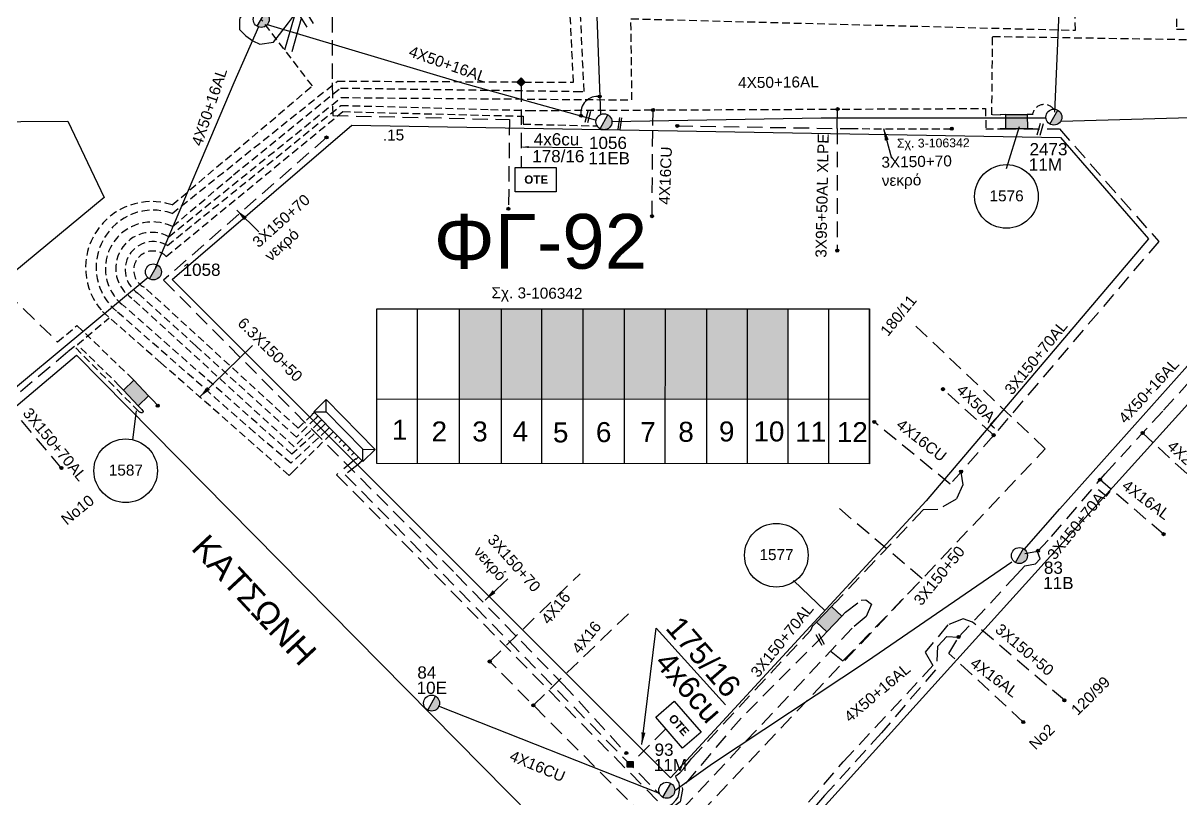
# Model space of a CAD drawing. Header units: millimetres. Extents: x 751 to 1825, y 358 to 872.
# Drawn here: x 1021.1 to 1115.8, y 425.4 to 488.9 of the extents above; entities that cross this region are included whole.
import ezdxf

# ---------------------------------------------------------------- set-up
doc = ezdxf.new("R2010")
doc.units = ezdxf.units.MM
doc.linetypes.add('DASHED', pattern=[19.05, 12.7, -6.35])
for name, color, linetype in [('Link Box 4 Διευθύνσεων', 7, 'Continuous'), ('Pillar OTE', 7, 'Continuous'), ('Γυμνά εναέρια ΧΤ (3Φ)   4x16CU', 7, 'Continuous'), ('Γυμνά εναέρια ΧΤ και ΦΟΠ (3Φ)   4x50+16AL', 7, 'Continuous'), ('Επιγραφές - Σχήματα', 7, 'Continuous'), ('Καλώδια ΧΤ   3x150+50AL', 7, 'DASHED'), ('Καλώδια ΧΤ   3x150+50AL XLPE', 7, 'DASHED'), ('Καλώδια ΧΤ   3x150+50CU', 7, 'DASHED'), ('Καλώδια ΧΤ   3x150AL+50XLPE', 7, 'DASHED'), ('Καλώδια ΧΤ   3x95+50 AL XLPE', 7, 'DASHED'), ('Μηχανική τομή', 7, 'Continuous'), ('Στύλος ΦΜ', 7, 'Continuous'), ('Στύλος ΦΜ @ 1', 7, 'Continuous'), ('Συνδέσεις', 7, 'Continuous'), ('Συνεστραμμένα ΧΤ   3x70+54.6+25 AL', 7, 'SYN_LINE'), ('Τομή', 7, 'Continuous'), ('Υποσταθμός πόλεως', 7, 'Continuous'), ('Υπόβαθρο ΔΕΗ', 7, 'Continuous'), ('Υπόγεια Καλώδια Δικτύου ΧΤ   .15', 7, 'DASHED'), ('Υπόγεια καλώδια Δικτύου ΧΤ και Παρ. ΧΤ - 3X150+70 AL', 7, 'DASHED'), ('Υπόγεια καλώδια Παροχών ΧΤ   4x16AL', 7, 'DASHED'), ('Υπόγεια καλώδια Παροχών ΧΤ   4x16CU', 7, 'DASHED'), ('Υπόγεια καλώδια Παροχών ΧΤ   4x25', 7, 'DASHED'), ('Υπόγεια καλώδια Παροχών ΧΤ   4x50AL', 7, 'DASHED'), ('Υπόγεια καλώδια Παροχών ΧΤ   4x6', 7, 'DASHED')]:
    doc.layers.add(name, color=color, linetype=linetype)
doc.styles.get("Standard").update_dxf_attribs({"font": 'arial.ttf'})
doc.linetypes.add('SYN_LINE', pattern='A,0.5,-0.0001,["/\\/\\/\\/",Standard,S=0.1,R=0,X=0,Y=-0.05],-0.25', length=0.7501)
doc.dimstyles.new('ISO-25', dxfattribs={"dimtxt": 2.5, "dimasz": 2.5, "dimexe": 1.25, "dimexo": 0.625, "dimtad": 1, "dimtxsty": 'Standard', "dimcen": 2.5, "dimadec": 0, "dimazin": 0, "dimtfac": 1, "dimtmove": 0, "dimatfit": 3, "dimfxl": 1, "dimarcsym": 0})

# ---------------------------------------------------------------- blocks, each defined once
blk = doc.blocks.new('ΥΠΑΡΧΩΝ ΤΣΙΜΕΝΤΕΝΙΟΣ ΣΤΥΛΟΣ')
at = {"layer": 'Στύλος ΦΜ'}
blk.add_hatch(color=256, dxfattribs=at).paths.add_polyline_path([(-1.29, -2.28, 0.574793), (2.62, 0, 0.268822), (1.3, 2.27)])
blk.add_line((-1.29, -2.28), (1.3, 2.27), dxfattribs=at)
blk.add_circle((0, 0), 2.62, dxfattribs=at)
at = {"layer": 'Στύλος ΦΜ', "flags": 4}
for tag, p in [('ΑΡΙΘΜΟΣ', (-4.68, 8.05)), ('ΤΥΠΟΣ', (-4.91, 3.03))]:
    blk.add_attdef(tag, p, '', height=4, dxfattribs=at)
blk = doc.blocks.new('ΜΗΧΑΝΙΚΗ ΤΟΜΗ')
at = {"layer": 'Μηχανική τομή', "ltscale": 40}
for p, q in [((-1.89, 0.78), (1.89, 0.78)), ((1.89, 0), (-1.89, 0))]:
    blk.add_line(p, q, dxfattribs=at)
blk = doc.blocks.new('_ΣΥΝΔΕΣΗ')
at = {"layer": 'Συνδέσεις', "linetype": 'SYN_LINE', "ltscale": 40}
blk.add_hatch(color=256, dxfattribs=at).paths.add_polyline_path([(0.5, -0.01, 1), (-0.5, -0.01, 1)])
at = {"layer": 'Συνδέσεις'}
blk.add_circle((0, -0.01), 0.5, dxfattribs=at)
blk = doc.blocks.new('ΤΟΜΗ')
at = {"layer": 'Τομή', "ltscale": 40}
for p, q in [((-5.68, 0), (5.68, 0)), ((5.68, -2.33), (-5.68, -2.33))]:
    blk.add_line(p, q, dxfattribs=at)
blk = doc.blocks.new('ΥΠΟΣΤΑΘΜΟΣ ΠΟΛΕΩΣ 13 ΑΝΑΧΩΡΗΣΕΩΝ')
at = {"layer": 'Υποσταθμός πόλεως', "ltscale": 40}
for p, q in [((-11.12, -2.82), (-11.12, -4)), ((-9.53, -2.82), (-9.53, -4)), ((-7.77, -2.82), (-7.77, -4)), ((-5.99, -2.82), (-5.99, -4)), ((-4.14, -2.82), (-4.14, -4)), ((-2.3, -2.82), (-2.3, -4)), ((-0.43, -2.82), (-0.43, -4)), ((1.54, -2.82), (1.54, -4)), ((3.43, -2.82), (3.43, -4)), ((5.39, -2.82), (5.39, -4)), ((7.32, -2.82), (7.32, -4)), ((9.32, -2.82), (9.32, -4)), ((11.11, -2.82), (11.11, -4))]:
    blk.add_line(p, q, dxfattribs=at)
blk.add_lwpolyline([(-11.43, 2.82), (11.43, 2.82), (11.43, -2.82), (-11.43, -2.82)], close=True, dxfattribs=at)
for points in [[(-8.62, 0), (-11.43, 2.82)], [(-11.43, -2.82), (-8.62, 0)], [(-8.62, 0), (8.62, 0)], [(8.62, 0), (11.43, 2.82)], [(11.43, -2.82), (8.62, 0)]]:
    blk.add_lwpolyline(points, dxfattribs=at)
at = {"layer": 'Υποσταθμός πόλεως', "linetype": 'SYN_LINE', "ltscale": 40, "flags": 1}
for tag, p in [('ΜΕΤΑΣΧΗΜΑΤΙΣΜΟΣ', (12.22, 1.68)), ('ΙΣΧΥΣ', (12.2, -1.11)), ('ΑΡΙΘΜΟΣ', (12.32, -3.83))]:
    blk.add_attdef(tag, p, '', height=1.8, dxfattribs=at)
blk = doc.blocks.new('LINK BOX 4 ΑΝΑΧΩΡΗΣΕΩΝ')
at = {"layer": 'Link Box 4 Διευθύνσεων', "ltscale": 40}
blk.add_hatch(color=256, dxfattribs=at).paths.add_polyline_path([(-3.54, 0), (-3.54, -4.67), (3.54, -4.67), (3.54, 0)])
for p, q in [((-3.54, 0), (-5.33, 0)), ((5.33, 0), (3.54, 0)), ((-3.54, -4.67), (-5.33, -4.67)), ((5.33, -4.67), (3.54, -4.67))]:
    blk.add_line(p, q, dxfattribs=at)
blk.add_lwpolyline([(-3.54, -4.67), (-3.54, 0), (3.54, 0), (3.54, -4.67)], close=True, dxfattribs=at)
blk = doc.blocks.new('PILLAR ΟΤΕ')
at = {"layer": 'Pillar OTE', "ltscale": 40}
blk.add_lwpolyline([(-3.31, 2.02), (3.39, 2.02), (3.39, -1.99), (-3.31, -1.99)], close=True, dxfattribs=at)
at = {"layer": 'Pillar OTE', "insert": (-1.81, 0.71), "char_height": 1.3575, "width": 109.961, "attachment_point": 1}
blk.add_mtext('{\\fArial|b1|i0|c161|p34;OTE}', dxfattribs=at)
blk = doc.blocks.new('TSONTA XT1')
at = {"ltscale": 40}
h = blk.add_hatch(color=256, dxfattribs=at)
h.dxf.hatch_style = 1
h.paths.add_polyline_path([(595.96, 2487.66), (597.07, 2488.77), (595.96, 2489.87), (594.85, 2488.77)])
blk.add_lwpolyline([(594.85, 2488.77), (595.96, 2489.87), (597.07, 2488.77), (595.96, 2487.66)], close=True, dxfattribs=at)

msp = doc.modelspace()

# ---------------------------------------------------------------- hatches: boundary and pattern name
at = {"layer": 'Καλώδια ΧΤ   3x150+50AL XLPE', "linetype": 'DASHED', "ltscale": 0.1}
h = msp.add_hatch(color=6, dxfattribs=at)
h.dxf.hatch_style = 1
h.paths.add_polyline_path([(1060.224, 465.528), (1056.784, 465.528), (1056.784, 458.164), (1060.223, 458.16)])
h = msp.add_hatch(color=62, dxfattribs=at)
h.dxf.hatch_style = 1
h.paths.add_polyline_path([(1063.521, 465.528), (1060.224, 465.528), (1060.223, 458.16), (1063.521, 458.157)])
h = msp.add_hatch(color=1, dxfattribs=at)
h.dxf.hatch_style = 1
h.paths.add_polyline_path([(1063.521, 458.157), (1066.907, 458.153), (1066.907, 465.528), (1063.521, 465.528)])
h = msp.add_hatch(color=30, dxfattribs=at)
h.dxf.hatch_style = 1
h.paths.add_polyline_path([(1070.304, 465.527), (1066.907, 465.528), (1066.907, 458.153), (1070.304, 458.15)])
h = msp.add_hatch(color=85, dxfattribs=at)
h.dxf.hatch_style = 1
h.paths.add_polyline_path([(1073.641, 465.527), (1070.304, 465.527), (1070.304, 458.15), (1073.641, 458.146)])
at = {"layer": 'Καλώδια ΧΤ   3x150+50AL XLPE', "linetype": 'DASHED', "ltscale": 0.1, "true_color": 0xd2798f}
h = msp.add_hatch(color=233, dxfattribs=at)
h.dxf.hatch_style = 1
h.paths.add_polyline_path([(1073.641, 458.146), (1077.029, 458.143), (1077.029, 465.527), (1073.641, 465.527)])
at = {"layer": 'Καλώδια ΧΤ   3x150+50AL XLPE', "linetype": 'DASHED', "ltscale": 0.1}
h = msp.add_hatch(color=133, dxfattribs=at)
h.dxf.hatch_style = 1
h.paths.add_polyline_path([(1080.359, 465.527), (1077.029, 465.527), (1077.029, 458.143), (1080.359, 458.139)])
h = msp.add_hatch(color=2, dxfattribs=at)
h.dxf.hatch_style = 1
h.paths.add_polyline_path([(1083.689, 465.527), (1080.359, 465.527), (1080.359, 458.139), (1083.689, 458.136)])

# ---------------------------------------------------------------- linework, layer by layer
at = {"layer": 'Pillar OTE', "ltscale": 40}
for points in [[(1050.016, 452.888), (1050.016, 465.529), (1090.349, 465.526), (1090.349, 452.846), (1050.016, 452.889)], [(1053.344, 452.886), (1053.344, 465.528)], [(1056.783, 452.883), (1056.784, 465.528)], [(1060.223, 452.879), (1060.224, 465.528)], [(1063.521, 452.876), (1063.521, 465.528)], [(1066.907, 452.872), (1066.907, 465.528)], [(1070.303, 452.869), (1070.304, 465.527)], [(1073.64, 452.866), (1073.641, 465.527)], [(1077.029, 452.862), (1077.029, 465.527)], [(1080.359, 452.862), (1080.359, 465.527)], [(1083.689, 452.862), (1083.689, 465.527)], [(1087.019, 452.862), (1087.019, 465.526)], [(1090.349, 452.861), (1090.349, 465.526)], [(1050.016, 458.171), (1090.349, 458.129)]]:
    msp.add_lwpolyline(points, dxfattribs=at)
at = {"layer": 'Γυμνά εναέρια ΧΤ (3Φ)   4x16CU', "color": 2, "linetype": 'SYN_LINE', "ltscale": 10}
msp.add_lwpolyline([(1073.169, 425.88), (1055.057, 433.015)], dxfattribs=at)
at = {"layer": 'Γυμνά εναέρια ΧΤ και ΦΟΠ (3Φ)   4x50+16AL', "color": 62, "ltscale": 0.1}
for points in [[(1067.065, 515.133), (1068.33, 481.398)], [(1041.052, 488.792), (1057.018, 484.035), (1067.894, 481.009)], [(1106.053, 480.88), (1136.745, 481.757)], [(1069.266, 480.86), (1086.403, 481.151), (1104.749, 481.151)]]:
    msp.add_lwpolyline(points, dxfattribs=at)
at = {"layer": 'Γυμνά εναέρια ΧΤ και ΦΟΠ (3Φ)   4x50+16AL', "color": 85, "ltscale": 0.1}
for points in [[(1040.34, 488.604), (1038.319, 484.035), (1031.903, 468.924)], [(1003.616, 445.171), (1013.957, 453.731), (1031.31, 468.112)]]:
    msp.add_lwpolyline(points, dxfattribs=at)
at = {"layer": 'Γυμνά εναέρια ΧΤ και ΦΟΠ (3Φ)   4x50+16AL', "color": 2, "ltscale": 0.1}
for points in [[(1103.025, 445.827), (1105.949, 449.171), (1118.218, 462.907), (1136.542, 481.634)], [(1074.452, 426.132), (1077.511, 428.329), (1090.195, 436.727), (1102.016, 444.84)]]:
    msp.add_lwpolyline(points, dxfattribs=at)
at = {"layer": 'Γυμνά εναέρια ΧΤ και ΦΟΠ (3Φ)   4x50+16AL', "color": 30, "linetype": 'DASHED', "ltscale": 0.1}
msp.add_lwpolyline([(1075.03, 426.358), (1075.046, 426.202), (1074.847, 425.197), (1073.586, 424.248), (1067.6, 417.589), (1059.665, 409.067), (1048.532, 396.785), (1048.532, 396.785)], dxfattribs=at)
at = {"layer": 'Επιγραφές - Σχήματα', "color": 1}
for points in [[(1072.613, 480.537), (1072.635, 481.807)], [(1087.72, 480.29), (1087.747, 481.876)], [(1031.645, 458.079), (1032.08, 457.62)]]:
    msp.add_lwpolyline(points, dxfattribs=at)
at = {"layer": 'Επιγραφές - Σχήματα', "color": 7}
for points in [[(1102.602, 480.435), (1101.551, 476.986)], [(1030.033, 454.814), (1030.351, 457.197)], [(1084.126, 443.301), (1086.739, 440.818)]]:
    msp.add_lwpolyline(points, dxfattribs=at)
at = {"layer": 'Επιγραφές - Σχήματα', "ltscale": 0.1}
for centre in [(1101.566, 474.729), (1029.459, 452.283), (1082.729, 445.369)]:
    msp.add_circle(centre, 2.605, dxfattribs=at)
at = {"layer": 'Καλώδια ΧΤ   3x150+50AL', "color": 233, "ltscale": 0.05, "true_color": 0xd2798f}
msp.add_lwpolyline([(1045.935, 455.607), (1042.987, 452.897), (1040.009, 455.419), (1028.786, 465.277, -0.8428), (1033.271, 473.346), (1046.799, 484.171), (1066.123, 484.073), (1063.308, 541.883), (1063.308, 541.883, -0.3437), (1065.215, 545.202), (1064.67, 557.613)], format="xyb", dxfattribs=at)
at = {"layer": 'Καλώδια ΧΤ   3x150+50AL', "color": 85, "ltscale": 0.05}
msp.add_lwpolyline([(1045.611, 455.935), (1043.073, 453.644), (1029.248, 465.824, -0.896382), (1033.293, 472.261), (1038.297, 476.502), (1047.039, 483.599), (1066.257, 483.327), (1066.99, 483.33), (1065.152, 522.767), (1064.424, 542.356), (1064.772, 543.638), (1065.45, 544.279), (1066.078, 544.522), (1066.045, 547.029), (1071.678, 547.362)], format="xyb", dxfattribs=at)
at = {"layer": 'Καλώδια ΧΤ   3x150+50AL', "color": 40, "ltscale": 0.05}
msp.add_lwpolyline([(1045.299, 456.252), (1043.263, 454.252), (1029.974, 466.393, -0.959237), (1032.984, 471.433), (1047.088, 482.821), (1070.908, 482.626), (1070.826, 489.267), (1107.226, 488.326), (1107.171, 490.06), (1115.521, 490.204), (1115.485, 488.427), (1123.316, 488.477), (1130.071, 495.557, 0.74196), (1132.235, 497.762)], format="xyb", dxfattribs=at)
at = {"layer": 'Καλώδια ΧΤ   3x150+50AL', "color": 6, "ltscale": 0.05}
msp.add_lwpolyline([(1046.259, 455.278), (1043.159, 452.223), (1042.834, 451.902), (1032.339, 461.116), (1027.564, 465.308, -0.769807), (1033.273, 474.033), (1044.743, 483.778), (1040.558, 489.221)], format="xyb", dxfattribs=at)
at = {"layer": 'Καλώδια ΧΤ   3x150+50AL', "color": 1, "ltscale": 0.05}
for points in [[(1101.069, 481.38), (1100.371, 481.401), (1100.438, 487.827), (1123.341, 487.463), (1125.056, 488.672), (1136.842, 482.487)], [(1023.881, 462.825), (1025.469, 464.165), (1029.812, 460.012)]]:
    msp.add_lwpolyline(points, dxfattribs=at)
msp.add_lwpolyline([(1044.989, 456.567), (1043.434, 455.035), (1035.194, 462.515), (1030.457, 466.814, -0.977207), (1032.873, 470.719), (1047.08, 482.182), (1059.321, 481.847), (1062.396, 481.762), (1096.733, 481.913), (1099.858, 481.927), (1099.874, 480.27), (1101.067, 480.253)], format="xyb", dxfattribs=at)
at = {"layer": 'Καλώδια ΧΤ   3x150+50AL', "color": 62, "ltscale": 0.05}
msp.add_lwpolyline([(1044.714, 456.851), (1043.576, 455.767), (1031.021, 467.274, -1.186446), (1032.777, 469.816), (1047.224, 481.669), (1062.001, 481.295), (1061.996, 480.646), (1068.106, 480.502)], format="xyb", dxfattribs=at)
at = {"layer": 'Καλώδια ΧΤ   3x150+50AL', "color": 7, "ltscale": 0.05}
msp.add_lwpolyline([(1088.8, 480.278), (1097.061, 480.263)], dxfattribs=at)
at = {"layer": 'Καλώδια ΧΤ   3x150+50AL', "color": 6, "ltscale": 0.05}
for points in [[(1028.965, 459.209), (1025.505, 462.612), (1028.117, 464.793)], [(1030.791, 457.3), (1030.886, 457.138), (1030.881, 457.099), (1030.867, 457.066), (1030.846, 457.035), (1030.813, 457.019), (1030.785, 457.015), (1030.75, 457.018), (1030.725, 457.025), (1030.688, 457.036), (1030.658, 457.052), (1030.612, 457.074), (1030.569, 457.108), (1030.519, 457.152), (1025.258, 462.439), (1024.724, 462.02)]]:
    msp.add_lwpolyline(points, dxfattribs=at)
at = {"layer": 'Καλώδια ΧΤ   3x150+50AL', "color": 7, "ltscale": 0.1}
msp.add_lwpolyline([(1143.547, 410.124), (1135.592, 415.546), (1134.732, 416.132), (1130.882, 410.999), (1129.848, 411.043), (1119.81, 397.653), (1113.661, 389.964), (1114.274, 387.008), (1112.87, 385.081), (1111.043, 384.161), (1107.976, 384.547), (1106.396, 386.5), (1090.9, 386.797), (1088.707, 385.815), (1086.125, 386.158), (1085.028, 386.752), (1072.604, 387.83), (1062.004, 388.75), (1059.538, 396.612), (1050.991, 397.285), (1076.56, 424.296), (1104.746, 454.071), (1093.83, 464.432)], dxfattribs=at)
at = {"layer": 'Καλώδια ΧΤ   3x150+50AL', "color": 133, "ltscale": 0.1}
for points in [[(1048.303, 453.246), (1046.72, 451.96), (1073.58, 424.691), (1073.951, 424.851), (1074.232, 425.021), (1074.513, 425.312), (1074.683, 425.572), (1074.763, 425.943), (1074.804, 426.194), (1074.814, 426.464), (1074.773, 426.735), (1074.623, 426.985), (1074.523, 427.156), (1074.503, 427.316), (1074.82, 427.564), (1075.155, 427.924), (1075.382, 428.224), (1075.614, 428.505), (1075.786, 428.741), (1085.553, 439.245), (1085.73, 439.621)], [(1088.398, 440.701), (1089.67, 441.697), (1090.06, 441.718), (1090.511, 441.369), (1090.08, 440.365), (1088.932, 439.401), (1073.235, 422.676), (1059.265, 436.673)]]:
    msp.add_lwpolyline(points, dxfattribs=at)
at = {"layer": 'Καλώδια ΧΤ   3x150+50AL', "color": 2, "linetype": 'DASHED', "ltscale": 0.1}
msp.add_lwpolyline([(1106.312, 433.498), (1098.789, 439.894)], dxfattribs=at)
at = {"layer": 'Καλώδια ΧΤ   3x150+50AL', "color": 1, "ltscale": 0.05}
msp.add_arc((1104.66, 481.279), 0.976, 37.47242, 172.31516, dxfattribs=at)
at = {"layer": 'Καλώδια ΧΤ   3x150+50AL XLPE', "color": 151, "linetype": 'DASHED', "ltscale": 0.1}
for points in [[(1104.109, 445.686), (1105.261, 446.897), (1109.642, 452.024), (1114.429, 457.228), (1117.328, 460.417)], [(1096.859, 437.339), (1097.651, 438.677), (1102.429, 443.786), (1103.062, 444.491), (1103.945, 444.655), (1104.333, 445.073), (1104.109, 445.686), (1103.062, 445.477)], [(1058.676, 394.966), (1061.587, 398.486), (1066.846, 404.335), (1073.573, 411.736), (1079.182, 417.923), (1088.203, 428.467), (1095.885, 436.7), (1095.946, 437.917), (1096.677, 438.707), (1097.651, 438.677), (1097.651, 438.677)]]:
    msp.add_lwpolyline(points, dxfattribs=at)
at = {"layer": 'Καλώδια ΧΤ   3x150+50AL XLPE', "color": 2, "linetype": 'DASHED', "ltscale": 0.1}
msp.add_lwpolyline([(1073.694, 431.153), (1073.694, 431.153), (1071.006, 428.491)], dxfattribs=at)
at = {"layer": 'Καλώδια ΧΤ   3x150+50CU', "color": 2, "ltscale": 0.1}
msp.add_lwpolyline([(1048.628, 452.9), (1047.426, 451.956), (1073.14, 425.839)], dxfattribs=at)
at = {"layer": 'Καλώδια ΧΤ   3x150+50CU', "color": 4, "ltscale": 0.1}
msp.add_lwpolyline([(1087.229, 437.493), (1088.182, 436.714), (1094.681, 443.433), (1087.689, 449.361)], dxfattribs=at)
at = {"layer": 'Καλώδια ΧΤ   3x150AL+50XLPE', "color": 2, "linetype": 'DASHED', "ltscale": 0.1}
msp.add_lwpolyline([(1098.789, 439.894), (1098.034, 440.176), (1096.779, 439.68), (1094.908, 437.432), (1095.761, 435.989), (1091.329, 430.822), (1086.681, 425.7), (1079.402, 417.405)], dxfattribs=at)
at = {"layer": 'Καλώδια ΧΤ   3x95+50 AL XLPE', "color": 1, "linetype": 'DASHED', "ltscale": 0.1}
msp.add_lwpolyline([(1087.72, 480.29), (1087.717, 470.295)], dxfattribs=at)
at = {"layer": 'Συνεστραμμένα ΧΤ   3x70+54.6+25 AL', "color": 1, "linetype": 'Continuous', "ltscale": 0.1}
msp.add_lwpolyline([(1106.478, 504.291), (1105.507, 481.634)], dxfattribs=at)
at = {"layer": 'Υπόβαθρο ΔΕΗ', "ltscale": 0.1}
for points in [[(1179.27, 484.035), (1110.249, 388.994), (1063.832, 391.653), (1061.986, 397.513), (1140.196, 484.035), (1169.048, 512.39), (1194.143, 504.765), (1194.249, 504.382)], [(979.069, 397.939), (957.5, 399.167), (958.052, 406.339), (978.013, 421.675), (1025.428, 461.73), (1066.932, 419.699), (1042.658, 393.504)]]:
    msp.add_lwpolyline(points, close=True, dxfattribs=at)
for points in [[(1024.711, 480.893), (1027.706, 474.651), (938.264, 400.62), (923.035, 406.776), (955.398, 480.386), (1024.711, 480.893)], [(1033.27, 467.934), (1047.974, 480.575), (1106, 479.548), (1113.194, 471.252), (1095.004, 449.822), (1074.054, 427.147), (1033.27, 467.934)], [(1072.898, 439.404), (1078.565, 433.117)]]:
    msp.add_lwpolyline(points, dxfattribs=at)
msp.add_arc((1068.093, 481.546), 1.372, 82.42044, 189.00742, dxfattribs=at)
at = {"layer": 'Υπόγεια Καλώδια Δικτύου ΧΤ   .15', "color": 6, "linetype": 'DASHED', "ltscale": 0.1}
msp.add_lwpolyline([(1039.492, 490.384), (1038.779, 489.294), (1038.779, 488.392), (1039.304, 487.881), (1039.872, 487.472), (1040.449, 487.182), (1041.566, 487.343), (1042.064, 487.975), (1042.778, 488.93), (1043.276, 489.603), (1044.501, 489.603), (1046.372, 489.428), (1046.372, 484.035), (1046.415, 481.347), (1060.882, 481.026), (1060.801, 473.718)], dxfattribs=at)
at = {"layer": 'Υπόγεια καλώδια Δικτύου ΧΤ και Παρ. ΧΤ - 3X150+70 AL', "color": 4, "linetype": 'DASHED', "ltscale": 0.1}
for points in [[(1101.086, 480.258), (1105.898, 480.258), (1114.038, 471.045), (1100.642, 455.327)], [(1097.839, 452.168), (1097.985, 451.133), (1097.462, 449.965), (1095.963, 449.119), (1094.757, 449.077), (1087.542, 441.473)]]:
    msp.add_lwpolyline(points, dxfattribs=at)
at = {"layer": 'Υπόγεια καλώδια Δικτύου ΧΤ και Παρ. ΧΤ - 3X150+70 AL', "color": 27, "linetype": 'DASHED', "ltscale": 0.1}
for points in [[(1045.893, 479.541), (1032.548, 467.882), (1056.512, 443.796), (1065.26, 434.821), (1070.373, 429.244)], [(998.527, 461.088), (1004.609, 454.656), (1005.414, 454.709), (1006.02, 455.348), (1019.702, 466.878), (1023.881, 462.825)]]:
    msp.add_lwpolyline(points, dxfattribs=at)
at = {"layer": 'Υπόγεια καλώδια Δικτύου ΧΤ και Παρ. ΧΤ - 3X150+70 AL', "color": 6, "linetype": 'DASHED', "ltscale": 0.1}
for points in [[(1024.724, 462.02), (1005.506, 445.755), (1003.672, 444.606)], [(1024.204, 452.505), (1019.73, 457.792)]]:
    msp.add_lwpolyline(points, dxfattribs=at)
at = {"layer": 'Υπόγεια καλώδια Δικτύου ΧΤ και Παρ. ΧΤ - 3X150+70 AL', "color": 30, "linetype": 'DASHED', "ltscale": 0.1}
msp.add_lwpolyline([(1086.559, 438.774), (1079.838, 432.047), (1075.005, 426.345), (1075.005, 426.345)], dxfattribs=at)
at = {"layer": 'Υπόγεια καλώδια Παροχών ΧΤ   4x16AL', "color": 151, "linetype": 'DASHED', "ltscale": 0.1}
for points in [[(1114.435, 447.092), (1109.229, 451.541)], [(1102.947, 431.713), (1096.859, 437.339)]]:
    msp.add_lwpolyline(points, dxfattribs=at)
at = {"layer": 'Υπόγεια καλώδια Παροχών ΧΤ   4x16AL', "color": 133, "ltscale": 0.1}
for points in [[(1059.265, 436.673), (1066.658, 443.848)], [(1062.84, 433.093), (1070.738, 440.706)]]:
    msp.add_lwpolyline(points, dxfattribs=at)
at = {"layer": 'Υπόγεια καλώδια Παροχών ΧΤ   4x16CU', "color": 1, "linetype": 'DASHED', "ltscale": 0.1}
msp.add_lwpolyline([(1072.56, 473.113), (1072.613, 480.537), (1072.613, 480.537)], dxfattribs=at)
at = {"layer": 'Υπόγεια καλώδια Παροχών ΧΤ   4x16CU', "color": 7, "linetype": 'DASHED', "ltscale": 0.1}
msp.add_lwpolyline([(1074.613, 480.505), (1088.8, 480.278)], dxfattribs=at)
at = {"layer": 'Υπόγεια καλώδια Παροχών ΧΤ   4x16CU', "color": 4, "linetype": 'DASHED', "ltscale": 0.1}
msp.add_lwpolyline([(1100.53, 455.196), (1100.526, 455.191), (1096.967, 451.187), (1090.747, 456.276)], dxfattribs=at)
at = {"layer": 'Υπόγεια καλώδια Παροχών ΧΤ   4x25', "color": 151, "linetype": 'DASHED', "ltscale": 0.1}
msp.add_lwpolyline([(1117.728, 450.765), (1112.721, 455.371)], dxfattribs=at)
at = {"layer": 'Υπόγεια καλώδια Παροχών ΧΤ   4x50AL', "color": 4, "linetype": 'DASHED', "ltscale": 0.1}
msp.add_lwpolyline([(1100.526, 455.191), (1096.377, 458.954)], dxfattribs=at)
at = {"layer": 'Υπόγεια καλώδια Παροχών ΧΤ   4x6', "color": 233, "linetype": 'DASHED', "ltscale": 0.1, "true_color": 0xd2798f}
msp.add_lwpolyline([(1061.826, 483.751), (1061.837, 477.109)], dxfattribs=at)

# ---------------------------------------------------------------- block references
at = {"layer": 'Link Box 4 Διευθύνσεων'}
for p, xscale, yscale, zscale, rotation in [((1102.392, 481.428), 0.2499999999999999, 0.2499999999999999, 0.2499999999999999, 0.3558527091869017), ((1030.729, 459.045), 0.2499999999999999, 0.2499999999999999, 0.2499999999999999, 313.4710628939949), ((1086.634, 440.543), 0.25, 0.25, 0.25, 46.33789210479172)]:
    msp.add_blockref('LINK BOX 4 ΑΝΑΧΩΡΗΣΕΩΝ', p, dxfattribs=dict(at, xscale=xscale, yscale=yscale, zscale=zscale, rotation=rotation))
at = {"layer": 'Pillar OTE', "xscale": 0.5, "yscale": 0.5, "zscale": 0.5}
msp.add_blockref('PILLAR ΟΤΕ', (1063.001, 476.093), dxfattribs=at)
at = {"layer": 'Pillar OTE', "xscale": 0.5, "yscale": 0.5, "zscale": 0.5, "rotation": 311}
msp.add_blockref('PILLAR ΟΤΕ', (1074.696, 431.519), dxfattribs=at)
at = {"layer": 'Μηχανική τομή', "ltscale": 0.1}
for p, xscale, yscale, zscale, rotation in [((1067.387, 481.215), 0.2499999999999465, 0.2499999999999465, 0.2499999999999465, 74.04187607939745), ((1069.825, 480.708), -0.2499999999999608, 0.2500000000000077, 0.25, 262.4886903198654)]:
    msp.add_blockref('ΜΗΧΑΝΙΚΗ ΤΟΜΗ', p, dxfattribs=dict(at, xscale=xscale, yscale=yscale, zscale=zscale, rotation=rotation))
at = {"layer": 'Στύλος ΦΜ @ 1', "ltscale": 0.1}
ref = msp.add_blockref('ΥΠΑΡΧΩΝ ΤΣΙΜΕΝΤΕΝΙΟΣ ΣΤΥΛΟΣ', (1040.558, 489.221), dxfattribs=dict(at, xscale=0.25, yscale=0.25, zscale=0.25))
ref.add_attrib('ΤΥΠΟΣ', '1057', (1040.915, 491.609), dxfattribs={"layer": 'Στύλος ΦΜ', "height": 1, "flags": 4})
ref.add_attrib('ΑΡΙΘΜΟΣ', '11EB', (1040.933, 492.848), dxfattribs={"layer": 'Στύλος ΦΜ', "height": 1, "flags": 4})
ref = msp.add_blockref('ΥΠΑΡΧΩΝ ΤΣΙΜΕΝΤΕΝΙΟΣ ΣΤΥΛΟΣ', (1068.617, 480.836), dxfattribs=dict(at, xscale=0.25, yscale=0.25, zscale=0.25))
ref.add_attrib('ΤΥΠΟΣ', '11EB', (1067.329, 477.355), dxfattribs={"layer": 'Στύλος ΦΜ', "height": 1, "flags": 4})
ref.add_attrib('ΑΡΙΘΜΟΣ', '1056', (1067.389, 478.612), dxfattribs={"layer": 'Στύλος ΦΜ', "height": 1, "flags": 4})
ref = msp.add_blockref('ΥΠΑΡΧΩΝ ΤΣΙΜΕΝΤΕΝΙΟΣ ΣΤΥΛΟΣ', (1105.449, 481.219), dxfattribs=dict(at, xscale=0.25, yscale=0.25, zscale=0.25))
ref.add_attrib('ΤΥΠΟΣ', '11M', (1103.4, 476.839), dxfattribs={"layer": 'Στύλος ΦΜ', "height": 1, "flags": 4})
ref.add_attrib('ΑΡΙΘΜΟΣ', '2473', (1103.459, 478.096), dxfattribs={"layer": 'Στύλος ΦΜ', "height": 1, "flags": 4})
ref = msp.add_blockref('ΥΠΑΡΧΩΝ ΤΣΙΜΕΝΤΕΝΙΟΣ ΣΤΥΛΟΣ', (1031.727, 468.553), dxfattribs=dict(at, xscale=0.25, yscale=0.25, zscale=0.25))
ref.add_attrib('ΑΡΙΘΜΟΣ', '1058', (1034.118, 468.232), dxfattribs={"layer": 'Στύλος ΦΜ', "height": 1, "flags": 4})
ref = msp.add_blockref('ΥΠΑΡΧΩΝ ΤΣΙΜΕΝΤΕΝΙΟΣ ΣΤΥΛΟΣ', (1102.629, 445.34), dxfattribs=dict(at, xscale=0.25, yscale=0.25, zscale=0.25))
ref.add_attrib('ΤΥΠΟΣ', '11B', (1104.577, 442.593), dxfattribs={"layer": 'Στύλος ΦΜ', "height": 1, "flags": 4})
ref.add_attrib('ΑΡΙΘΜΟΣ', '83', (1104.636, 443.85), dxfattribs={"layer": 'Στύλος ΦΜ', "height": 1, "flags": 4})
at = {"layer": 'Στύλος ΦΜ @ 1', "ltscale": 0.1, "xscale": 0.25, "yscale": 0.25, "zscale": 0.25}
msp.add_blockref('ΥΠΑΡΧΩΝ ΤΣΙΜΕΝΤΕΝΙΟΣ ΣΤΥΛΟΣ', (1054.506, 433.264), dxfattribs=at).add_auto_attribs({'ΤΥΠΟΣ': '10E', 'ΑΡΙΘΜΟΣ': '84'})
at = {"layer": 'Στύλος ΦΜ @ 1', "ltscale": 0.1}
ref = msp.add_blockref('ΥΠΑΡΧΩΝ ΤΣΙΜΕΝΤΕΝΙΟΣ ΣΤΥΛΟΣ', (1073.758, 426.131), dxfattribs=dict(at, xscale=0.25, yscale=0.25, zscale=0.25))
ref.add_attrib('ΤΥΠΟΣ', '11M', (1072.702, 427.701), dxfattribs={"layer": 'Στύλος ΦΜ', "height": 1, "flags": 4})
ref.add_attrib('ΑΡΙΘΜΟΣ', '93', (1072.761, 428.958), dxfattribs={"layer": 'Στύλος ΦΜ', "height": 1, "flags": 4})
at = {"layer": 'Συνδέσεις'}
for name, p, xscale, yscale, zscale in [('TSONTA XT1', (878.558, -281.249), 0.3075184835441075, 0.3075184835441075, 0.3075184835441075), ('_ΣΥΝΔΕΣΗ', (1045.901, 479.559), 0.25, 0.25, 0.25), ('_ΣΥΝΔΕΣΗ', (1059.265, 436.673), 0.25, 0.25, 0.25), ('_ΣΥΝΔΕΣΗ', (1062.84, 433.093), 0.25, 0.25, 0.25), ('_ΣΥΝΔΕΣΗ', (1070.442, 429.178), 0.25, 0.25, 0.25)]:
    msp.add_blockref(name, p, dxfattribs=dict(at, xscale=xscale, yscale=yscale, zscale=zscale))
at = {"layer": 'Συνδέσεις', "ltscale": 0.1, "xscale": 0.25, "yscale": 0.25, "zscale": 0.25}
for p in [(1068.274, 482.907), (1072.635, 481.807), (1087.744, 481.879), (1066.737, 481.331), (1074.613, 480.505), (1097.094, 480.277), (1060.798, 473.724), (1072.557, 473.118), (1087.714, 470.3), (1096.374, 458.959), (1032.087, 457.61), (1090.744, 456.281), (1100.523, 455.196), (1112.718, 455.377), (1024.201, 452.51), (1097.855, 452.212), (1109.226, 451.546), (1114.432, 447.097), (1104.143, 445.734), (1097.647, 438.682), (1106.309, 433.503), (1102.944, 431.718)]:
    msp.add_blockref('_ΣΥΝΔΕΣΗ', p, dxfattribs=at)
at = {"layer": 'Συνδέσεις', "xscale": 0.3075184835441075, "yscale": 0.3075184835441075, "zscale": 0.3075184835441075, "rotation": 315.0000000000193}
msp.add_blockref('TSONTA XT1', (399.997, 16.667), dxfattribs=at)
at = {"layer": 'Τομή', "ltscale": 0.1}
for p, xscale, yscale, zscale, rotation in [((1043.572, 489.796), 0.2499999999999699, 0.2499999999999699, 0.2499999999999699, 121.6720788589948), ((1042.884, 488.091), 0.2500000000000237, 0.2500000000000237, 0.2500000000000237, 74.04230335692108), ((1104.232, 480.258), 0.08750000000000827, 0.08750000000000827, 0.08750000000000827, 74.04230335692108), ((1086.237, 438.419), 0.08750000000000824, 0.08750000000000824, 0.08750000000000824, 119.0423033569211)]:
    msp.add_blockref('ΤΟΜΗ', p, dxfattribs=dict(at, xscale=xscale, yscale=yscale, zscale=zscale, rotation=rotation))
at = {"layer": 'Υποσταθμός πόλεως', "xscale": 0.25, "yscale": 0.25, "zscale": 0.25, "rotation": 314.5812831862399}
msp.add_blockref('ΥΠΟΣΤΑΘΜΟΣ ΠΟΛΕΩΣ 13 ΑΝΑΧΩΡΗΣΕΩΝ', (1047.375, 455.572), dxfattribs=at)

# ---------------------------------------------------------------- texts
at = {"ltscale": 30, "width": 11.25729, "attachment_point": 1}
for s, insert, char_height in [('1', (1051.262, 456.45), 1.634), ('2', (1054.5, 456.316), 1.634), ('3', (1057.831, 456.316), 1.634), ('4', (1061.134, 456.316), 1.634), ('5', (1064.438, 456.235), 1.634), ('6', (1067.958, 456.262), 1.634), ('7', (1071.587, 456.262), 1.634), ('8', (1074.7, 456.289), 1.634), ('9', (1078.031, 456.316), 1.634), ('10', (1080.852, 456.319), 1.6344), ('11', (1084.272, 456.289), 1.6344), ('12', (1087.681, 456.26), 1.6344)]:
    msp.add_mtext(s, dxfattribs=dict(at, insert=insert, char_height=char_height))
at = {"layer": 'Γυμνά εναέρια ΧΤ (3Φ)   4x16CU', "color": 7, "ltscale": 0.1, "insert": (1061.159, 429.442), "char_height": 0.9, "width": 84.18588, "attachment_point": 1, "rotation": 337.39707}
msp.add_mtext('4X16CU', dxfattribs=at)
at = {"layer": 'Γυμνά εναέρια ΧΤ και ΦΟΠ (3Φ)   4x50+16AL', "color": 7, "ltscale": 0.1, "char_height": 0.9, "width": 84.18588, "attachment_point": 1}
for s, insert, rotation in [('4X50+16AL', (1052.863, 487.078), 340.60305), ('4X50+16AL', (1034.82, 479.067), 71.33421), ('4X50+16AL', (1079.59, 484.485), 0.73342), ('3X150+70\\Pνεκρό', (1091.321, 477.975), 1.20475), ('3X150+70\\Pνεκρό', (1039.735, 471.155), 41.75081), ('4X50+16AL', (1110.652, 456.677), 47.65389), ('3X150+70\\Pνεκρό', (1059.701, 447.191), 311.35273), ('4X50+16AL', (1088.174, 432.331), 40.30591)]:
    msp.add_mtext(s, dxfattribs=dict(at, insert=insert, rotation=rotation))
at = {"layer": 'Επιγραφές - Σχήματα', "ltscale": 0.1, "attachment_point": 1}
for s, insert, char_height, width, rotation in [('Σχ. 3-106342\\P', (1092.6, 479.443), 0.72, 7.43573, 0.3978), ('Σχ. 3-106342', (1059.411, 467.306), 0.9, 7.68359, 359.48235), ('No10', (1024.07, 448.484), 0.9, 2.26694, 39.11456), ('120/99', (1106.768, 432.833), 0.9, 2.26694, 44.74613), ('No2', (1103.322, 430.02), 0.9, 2.26694, 44.74613)]:
    msp.add_mtext(s, dxfattribs=dict(at, insert=insert, char_height=char_height, width=width, rotation=rotation))
at = {"layer": 'Επιγραφές - Σχήματα', "ltscale": 0.1, "char_height": 0.9, "width": 8.55915, "attachment_point": 1}
for s, insert in [('1576', (1100.182, 475.231)), ('1587', (1028.075, 452.785)), ('1577', (1081.345, 445.871))]:
    msp.add_mtext(s, dxfattribs=dict(at, insert=insert))
at = {"layer": 'Επιγραφές - Σχήματα', "insert": (1054.677, 473.294), "char_height": 4.48, "attachment_point": 1}
msp.add_mtext_dynamic_manual_height_columns('ΦΓ-92', width=10.09091, gutter_width=12.5, heights=[0], dxfattribs=at)
at = {"layer": 'Επιγραφές - Σχήματα', "ltscale": 0.1, "insert": (1039.99, 441.707), "char_height": 2, "attachment_point": 5, "rotation": 312.9296}
msp.add_mtext('ΚΑΤΣΩΝΗ', dxfattribs=at)
at = {"layer": 'Καλώδια ΧΤ   3x150+50AL', "color": 7, "linetype": 'DASHED', "ltscale": 0.1, "insert": (1101.149, 439.857), "char_height": 0.9, "width": 84.18588, "attachment_point": 1, "rotation": 319.59708}
msp.add_mtext('3X150+50', dxfattribs=at)
at = {"layer": 'Καλώδια ΧΤ   3x95+50 AL XLPE', "color": 7, "linetype": 'DASHED', "ltscale": 0.1, "insert": (1085.927, 469.722), "char_height": 0.9, "width": 84.18588, "attachment_point": 1, "rotation": 88.89731}
msp.add_mtext('3X95+50AL XLPE', dxfattribs=at)
at = {"layer": 'Υπόγεια Καλώδια Δικτύου ΧΤ   .15', "color": 7, "linetype": 'DASHED', "ltscale": 0.1, "insert": (1050.507, 480.195), "char_height": 0.9, "width": 84.18588, "attachment_point": 1, "rotation": 0.73342}
msp.add_mtext('.15', dxfattribs=at)
at = {"layer": 'Υπόγεια καλώδια Δικτύου ΧΤ και Παρ. ΧΤ - 3X150+70 AL', "color": 7, "linetype": 'DASHED', "ltscale": 0.1, "char_height": 0.9, "width": 84.18588, "attachment_point": 1}
for s, insert, rotation in [('180/11', (1091.165, 463.783), 51.01232), ('6.3X150+50', (1039.187, 464.918), 315.2983), ('3X150+70AL', (1101.331, 458.986), 51.01232), ('3X150+70AL', (1021.674, 457.545), 309.65902), ('3X150+70AL', (1104.824, 445.481), 51.01232), ('3X150+50', (1093.898, 441.737), 51.01232), ('4X16', (1063.395, 440.199), 51.01232), ('3X150+70AL', (1080.545, 435.851), 51.01232), ('4X16', (1065.904, 437.795), 51.01232)]:
    msp.add_mtext(s, dxfattribs=dict(at, insert=insert, rotation=rotation))
at = {"layer": 'Υπόγεια καλώδια Παροχών ΧΤ   4x16AL', "color": 7, "linetype": 'DASHED', "ltscale": 0.1, "char_height": 0.9, "width": 84.18588, "attachment_point": 1, "rotation": 323.15325}
for insert in [(1111.488, 451.613), (1099.06, 437.079)]:
    msp.add_mtext('4X16AL', dxfattribs=dict(at, insert=insert))
at = {"layer": 'Υπόγεια καλώδια Παροχών ΧΤ   4x16CU', "color": 7, "linetype": 'DASHED', "ltscale": 0.1, "char_height": 0.9, "width": 84.18588, "attachment_point": 1}
for insert, rotation in [((1073.103, 474.078), 87.81139), ((1093.027, 456.601), 321.95076)]:
    msp.add_mtext('4X16CU', dxfattribs=dict(at, insert=insert, rotation=rotation))
at = {"layer": 'Υπόγεια καλώδια Παροχών ΧΤ   4x25', "color": 7, "linetype": 'DASHED', "ltscale": 0.1, "insert": (1115.268, 454.85), "char_height": 0.9, "width": 84.18588, "attachment_point": 1, "rotation": 317.37735}
msp.add_mtext('4X25', dxfattribs=at)
at = {"layer": 'Υπόγεια καλώδια Παροχών ΧΤ   4x50AL', "color": 7, "ltscale": 0.2, "char_height": 1, "attachment_point": 1}
for s, insert in [('4x6cu', (1062.869, 479.905)), ('178/16', (1062.741, 478.523))]:
    msp.add_mtext_dynamic_manual_height_columns(s, width=1.8, gutter_width=12.5, heights=[0.118], dxfattribs=dict(at, insert=insert))
at = {"layer": 'Υπόγεια καλώδια Παροχών ΧΤ   4x50AL', "color": 7, "linetype": 'DASHED', "ltscale": 0.1, "insert": (1098.041, 459.445), "char_height": 0.9, "width": 84.18588, "attachment_point": 1, "rotation": 315.58043}
msp.add_mtext('4X50AL', dxfattribs=at)
at = {"layer": 'Υπόγεια καλώδια Παροχών ΧΤ   4x50AL', "color": 7, "ltscale": 0.2, "char_height": 1.8, "attachment_point": 1, "rotation": 311}
for s, insert in [('175/16', (1074.935, 440.557)), ('4x6cu', (1074.044, 437.708))]:
    msp.add_mtext_dynamic_manual_height_columns(s, width=1.8, gutter_width=12.5, heights=[0.118], dxfattribs=dict(at, insert=insert))

# ---------------------------------------------------------------- leaders
at = {"layer": 'Επιγραφές - Σχήματα', "ltscale": 40}
for points, override in [([(1091.515, 480.301), (1092.167, 477.858)], {"dimasz": 1, "dimtad": 0}), ([(1061.948, 478.779), (1066.837, 478.722)], {"dimasz": 0.5, "dimtad": 0}), ([(1038.553, 473.599), (1040.36, 471.832)], {"dimasz": 1, "dimtad": 0}), ([(1035.521, 458.322), (1039.849, 462.543)], {"dimasz": 1, "dimtad": 0}), ([(1058.889, 441.705), (1060.739, 443.428)], {"dimasz": 1, "dimtad": 0}), ([(1071.726, 429.874), (1072.898, 439.404)], {"dimasz": 1, "dimtad": 0})]:
    msp.add_leader(points, dimstyle='ISO-25', override=override, dxfattribs=at)

doc.saveas('drawing.dxf')
